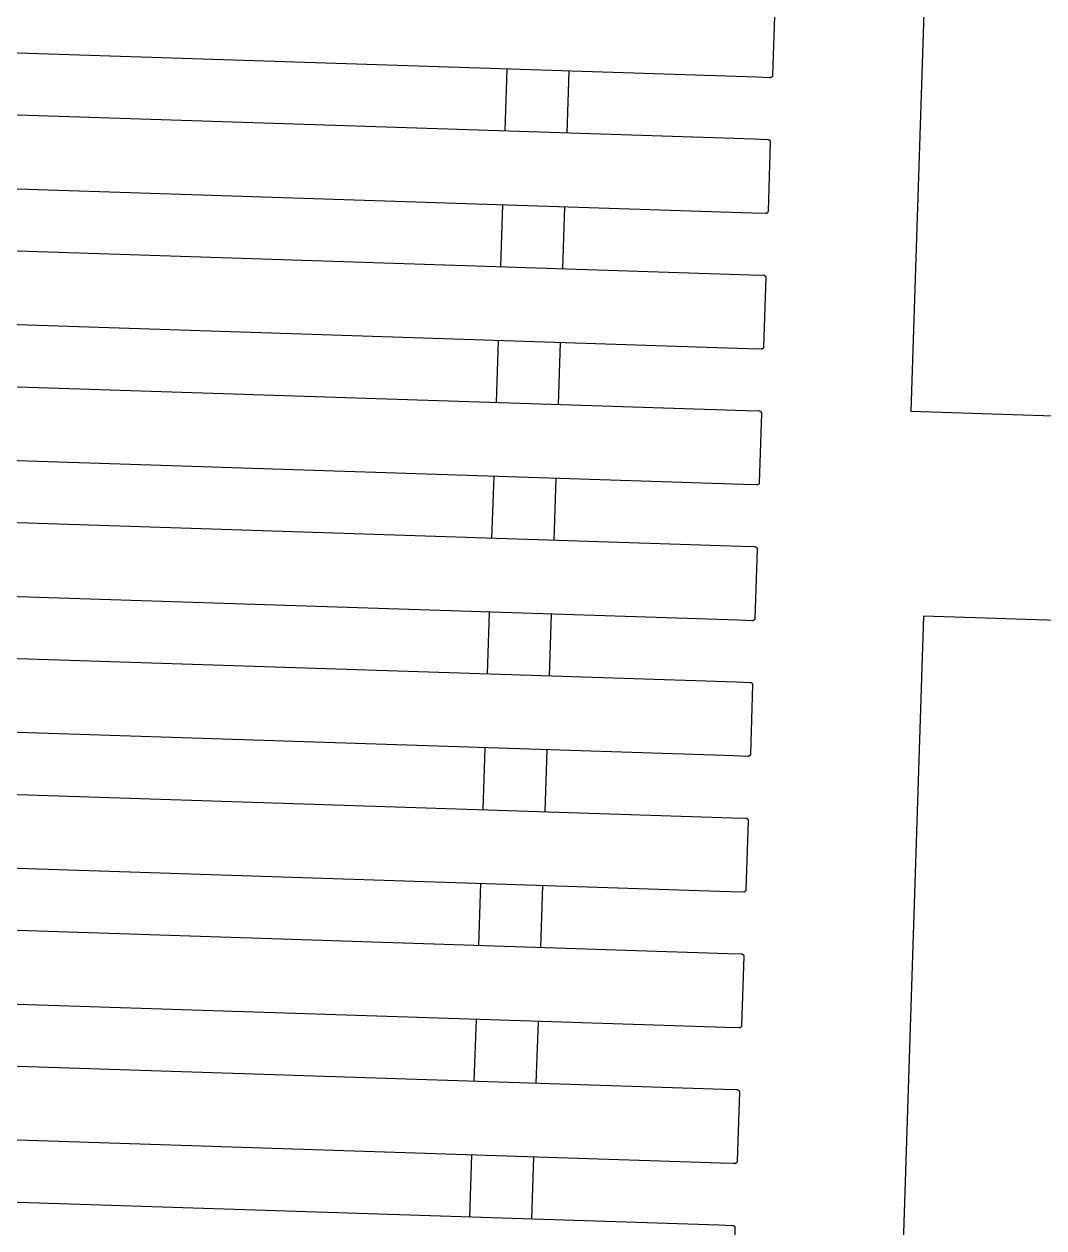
# Model space of a CAD drawing. Extents: x -27 to 25.3, y -8.5 to 57.5.
# Drawn here: x -12.619 to -12.2058, y 50.8785 to 51.366 of the extents above; entities that cross this region are included whole.
import ezdxf

# ---------------------------------------------------------------- set-up
doc = ezdxf.new("R2010")
doc.units = 0
doc.header["$LTSCALE"] = 0.002
doc.layers.add('A-mobilier', color=252, linetype='Continuous')
doc.layers.add('SA-ELEVATION', color=2, linetype='Continuous', true_color=0xffff00)

# ---------------------------------------------------------------- blocks, each defined once
blk = doc.blocks.new('Banc Palissade-Dessus')
at = {"layer": 'SA-ELEVATION'}
for p, q in [((-177.5, -687.01), (-177.5, -30.48)), ((-152.5, -30.48), (-152.5, -687.01)), ((-122.5, -687.01), (-122.5, -30.48)), ((-97.5, -30.48), (-97.5, -687.01)), ((-67.5, -687.01), (-67.5, -30.48)), ((-42.5, -30.48), (-42.5, -687.01)), ((-12.5, -687.01), (-12.5, -30.48)), ((12.5, -30.48), (12.5, -687.01)), ((42.5, -687.01), (42.5, -30.48)), ((67.5, -30.48), (67.5, -687.01)), ((97.5, -687.01), (97.5, -30.48)), ((122.5, -30.48), (122.5, -687.01)), ((152.5, -687.01), (152.5, -30.48)), ((177.5, -30.48), (177.5, -687.01)), ((207.5, -687.01), (207.5, -30.48)), ((232.5, -30.48), (232.5, -687.01)), ((262.5, -687.01), (262.5, -30.48)), ((287.5, -30.48), (287.5, -687.01)), ((-152.5, -586.04), (-177.5, -586.04)), ((-97.5, -586.04), (-122.5, -586.04)), ((-42.5, -586.04), (-67.5, -586.04)), ((12.5, -586.04), (-12.5, -586.04)), ((67.5, -586.04), (42.5, -586.04)), ((122.5, -586.04), (97.5, -586.04)), ((177.5, -586.04), (152.5, -586.04)), ((232.5, -586.04), (207.5, -586.04)), ((287.5, -586.04), (262.5, -586.04)), ((-177.5, -611.04), (-152.5, -611.04)), ((-122.5, -611.04), (-97.5, -611.04)), ((-67.5, -611.04), (-42.5, -611.04)), ((-12.5, -611.04), (12.5, -611.04)), ((42.5, -611.04), (67.5, -611.04)), ((97.5, -611.04), (122.5, -611.04)), ((152.5, -611.04), (177.5, -611.04)), ((207.5, -611.04), (232.5, -611.04)), ((262.5, -611.04), (287.5, -611.04)), ((-177.5, -692.49), (-177.5, -687.01)), ((-152.5, -687.01), (-152.5, -692.49)), ((-122.5, -692.49), (-122.5, -687.01)), ((-97.5, -687.01), (-97.5, -692.49)), ((-67.5, -692.49), (-67.5, -687.01)), ((-42.5, -687.01), (-42.5, -692.49)), ((-12.5, -692.49), (-12.5, -687.01)), ((12.5, -687.01), (12.5, -692.49)), ((42.5, -692.49), (42.5, -687.01)), ((67.5, -687.01), (67.5, -692.49)), ((97.5, -692.49), (97.5, -687.01)), ((122.5, -687.01), (122.5, -692.49)), ((152.5, -692.49), (152.5, -687.01)), ((177.5, -687.01), (177.5, -692.49)), ((207.5, -692.49), (207.5, -687.01)), ((232.5, -687.01), (232.5, -692.49)), ((262.5, -692.49), (262.5, -687.01)), ((287.5, -687.01), (287.5, -692.49)), ((-206.5, -693.53), (-178.5, -693.53)), ((-178.5, -693.53), (-178.46, -693.53)), ((-178.46, -693.53), (-178.43, -693.53)), ((-178.43, -693.53), (-178.39, -693.53)), ((-178.39, -693.53), (-178.36, -693.52)), ((-178.36, -693.52), (-178.32, -693.51)), ((-178.32, -693.51), (-178.29, -693.51)), ((-178.29, -693.51), (-178.25, -693.5)), ((-178.25, -693.5), (-178.22, -693.49)), ((-178.22, -693.49), (-178.19, -693.48)), ((-178.19, -693.48), (-178.15, -693.46)), ((-178.15, -693.46), (-178.12, -693.45)), ((-178.12, -693.45), (-178.09, -693.44)), ((-178.09, -693.44), (-178.05, -693.42)), ((-178.05, -693.42), (-178.02, -693.4)), ((-178.02, -693.4), (-177.99, -693.39)), ((-177.99, -693.39), (-177.96, -693.37)), ((-177.96, -693.37), (-177.93, -693.35)), ((-177.93, -693.35), (-177.9, -693.33)), ((-177.9, -693.33), (-177.88, -693.3)), ((-177.88, -693.3), (-177.85, -693.28)), ((-177.85, -693.28), (-177.82, -693.26)), ((-177.82, -693.26), (-177.8, -693.23)), ((-177.8, -693.23), (-177.77, -693.21)), ((-177.77, -693.21), (-177.75, -693.18)), ((-177.75, -693.18), (-177.73, -693.15)), ((-177.73, -693.15), (-177.7, -693.12)), ((-177.7, -693.12), (-177.68, -693.09)), ((-177.68, -693.09), (-177.66, -693.07)), ((-177.66, -693.07), (-177.64, -693.04)), ((-177.64, -693.04), (-177.63, -693)), ((-177.63, -693), (-177.61, -692.97)), ((-177.61, -692.97), (-177.59, -692.94)), ((-177.59, -692.94), (-177.58, -692.91)), ((-177.58, -692.91), (-177.57, -692.87)), ((-177.57, -692.87), (-177.55, -692.84)), ((-177.55, -692.84), (-177.54, -692.81)), ((-177.54, -692.81), (-177.53, -692.77)), ((-177.53, -692.74), (-177.52, -692.7)), ((-177.53, -692.77), (-177.53, -692.74)), ((-177.52, -692.7), (-177.51, -692.67)), ((-177.51, -692.63), (-177.5, -692.6)), ((-177.51, -692.67), (-177.51, -692.63)), ((-177.5, -692.53), (-177.5, -692.49)), ((-177.5, -692.56), (-177.5, -692.53)), ((-177.5, -692.6), (-177.5, -692.56)), ((-152.5, -692.49), (-152.5, -692.53)), ((-152.5, -692.53), (-152.5, -692.56)), ((-152.5, -692.56), (-152.5, -692.6)), ((-152.5, -692.6), (-152.49, -692.63)), ((-152.49, -692.63), (-152.49, -692.67)), ((-152.49, -692.67), (-152.48, -692.7)), ((-152.48, -692.7), (-152.47, -692.74)), ((-152.47, -692.74), (-152.47, -692.77)), ((-152.47, -692.77), (-152.46, -692.81)), ((-152.46, -692.81), (-152.45, -692.84)), ((-152.45, -692.84), (-152.43, -692.88)), ((-152.43, -692.88), (-152.42, -692.91)), ((-152.42, -692.91), (-152.41, -692.94)), ((-152.41, -692.94), (-152.39, -692.97)), ((-152.39, -692.97), (-152.37, -693)), ((-152.37, -693), (-152.36, -693.04)), ((-152.36, -693.04), (-152.34, -693.07)), ((-152.34, -693.07), (-152.32, -693.1)), ((-152.32, -693.1), (-152.3, -693.12)), ((-152.3, -693.12), (-152.27, -693.15)), ((-152.27, -693.15), (-152.25, -693.18)), ((-152.25, -693.18), (-152.23, -693.21)), ((-152.23, -693.21), (-152.2, -693.23)), ((-152.2, -693.23), (-152.18, -693.26)), ((-152.18, -693.26), (-152.15, -693.28)), ((-152.15, -693.28), (-152.12, -693.3)), ((-152.12, -693.3), (-152.1, -693.33)), ((-152.1, -693.33), (-152.07, -693.35)), ((-152.07, -693.35), (-152.04, -693.37)), ((-152.04, -693.37), (-152.01, -693.39)), ((-152.01, -693.39), (-151.98, -693.4)), ((-151.98, -693.4), (-151.95, -693.42)), ((-151.95, -693.42), (-151.91, -693.44)), ((-151.91, -693.44), (-151.88, -693.45)), ((-151.88, -693.45), (-151.85, -693.47)), ((-151.85, -693.47), (-151.81, -693.48)), ((-151.81, -693.48), (-151.78, -693.49)), ((-151.78, -693.49), (-151.75, -693.5)), ((-151.75, -693.5), (-151.71, -693.51)), ((-151.71, -693.51), (-151.68, -693.52)), ((-151.68, -693.52), (-151.64, -693.52)), ((-151.64, -693.52), (-151.61, -693.53)), ((-151.61, -693.53), (-151.57, -693.53)), ((-151.57, -693.53), (-151.54, -693.53)), ((-151.54, -693.53), (-151.5, -693.53)), ((-151.5, -693.53), (-123.5, -693.53)), ((-123.5, -693.53), (-123.46, -693.53)), ((-123.46, -693.53), (-123.43, -693.53)), ((-123.43, -693.53), (-123.39, -693.53)), ((-123.39, -693.53), (-123.36, -693.52)), ((-123.36, -693.52), (-123.32, -693.52)), ((-123.32, -693.52), (-123.29, -693.51)), ((-123.29, -693.51), (-123.25, -693.5)), ((-123.25, -693.5), (-123.22, -693.49)), ((-123.22, -693.49), (-123.19, -693.48)), ((-123.19, -693.48), (-123.15, -693.47)), ((-123.15, -693.47), (-123.12, -693.45)), ((-123.12, -693.45), (-123.09, -693.44)), ((-123.09, -693.44), (-123.05, -693.42)), ((-123.05, -693.42), (-123.02, -693.4)), ((-123.02, -693.4), (-122.99, -693.39)), ((-122.99, -693.39), (-122.96, -693.37)), ((-122.96, -693.37), (-122.93, -693.35)), ((-122.93, -693.35), (-122.9, -693.33)), ((-122.9, -693.33), (-122.88, -693.3)), ((-122.88, -693.3), (-122.85, -693.28)), ((-122.85, -693.28), (-122.82, -693.26)), ((-122.82, -693.26), (-122.8, -693.23)), ((-122.8, -693.23), (-122.77, -693.21)), ((-122.77, -693.21), (-122.75, -693.18)), ((-122.75, -693.18), (-122.73, -693.15)), ((-122.73, -693.15), (-122.7, -693.12)), ((-122.7, -693.12), (-122.68, -693.1)), ((-122.68, -693.1), (-122.66, -693.07)), ((-122.66, -693.07), (-122.64, -693.04)), ((-122.64, -693.04), (-122.63, -693)), ((-122.63, -693), (-122.61, -692.97)), ((-122.61, -692.97), (-122.59, -692.94)), ((-122.59, -692.94), (-122.58, -692.91)), ((-122.58, -692.91), (-122.57, -692.88)), ((-122.57, -692.88), (-122.55, -692.84)), ((-122.55, -692.84), (-122.54, -692.81)), ((-122.54, -692.81), (-122.53, -692.77)), ((-122.53, -692.74), (-122.52, -692.7)), ((-122.53, -692.77), (-122.53, -692.74)), ((-122.52, -692.7), (-122.51, -692.67)), ((-122.51, -692.63), (-122.5, -692.6)), ((-122.51, -692.67), (-122.51, -692.63)), ((-122.5, -692.53), (-122.5, -692.49)), ((-122.5, -692.56), (-122.5, -692.53)), ((-122.5, -692.6), (-122.5, -692.56)), ((-97.5, -692.49), (-97.5, -692.53)), ((-97.5, -692.53), (-97.5, -692.56)), ((-97.5, -692.56), (-97.5, -692.6)), ((-97.5, -692.6), (-97.49, -692.63)), ((-97.49, -692.63), (-97.49, -692.67)), ((-97.49, -692.67), (-97.48, -692.7)), ((-97.48, -692.7), (-97.47, -692.74)), ((-97.47, -692.74), (-97.47, -692.77)), ((-97.47, -692.77), (-97.46, -692.81)), ((-97.46, -692.81), (-97.45, -692.84)), ((-97.45, -692.84), (-97.43, -692.88)), ((-97.43, -692.88), (-97.42, -692.91)), ((-97.42, -692.91), (-97.41, -692.94)), ((-97.41, -692.94), (-97.39, -692.97)), ((-97.39, -692.97), (-97.37, -693)), ((-97.37, -693), (-97.36, -693.04)), ((-97.36, -693.04), (-97.34, -693.07)), ((-97.34, -693.07), (-97.32, -693.1)), ((-97.32, -693.1), (-97.3, -693.12)), ((-97.3, -693.12), (-97.27, -693.15)), ((-97.27, -693.15), (-97.25, -693.18)), ((-97.25, -693.18), (-97.23, -693.21)), ((-97.23, -693.21), (-97.2, -693.23)), ((-97.2, -693.23), (-97.18, -693.26)), ((-97.18, -693.26), (-97.15, -693.28)), ((-97.15, -693.28), (-97.12, -693.3)), ((-97.12, -693.3), (-97.1, -693.33)), ((-97.1, -693.33), (-97.07, -693.35)), ((-97.07, -693.35), (-97.04, -693.37)), ((-97.04, -693.37), (-97.01, -693.39)), ((-97.01, -693.39), (-96.98, -693.4)), ((-96.98, -693.4), (-96.95, -693.42)), ((-96.95, -693.42), (-96.91, -693.44)), ((-96.91, -693.44), (-96.88, -693.45)), ((-96.88, -693.45), (-96.85, -693.47)), ((-96.85, -693.47), (-96.81, -693.48)), ((-96.81, -693.48), (-96.78, -693.49)), ((-96.78, -693.49), (-96.75, -693.5)), ((-96.75, -693.5), (-96.71, -693.51)), ((-96.71, -693.51), (-96.68, -693.52)), ((-96.68, -693.52), (-96.64, -693.52)), ((-96.64, -693.52), (-96.61, -693.53)), ((-96.61, -693.53), (-96.57, -693.53)), ((-96.57, -693.53), (-96.54, -693.53)), ((-96.54, -693.53), (-96.5, -693.53)), ((-96.5, -693.53), (-68.5, -693.53)), ((-68.5, -693.53), (-68.46, -693.53)), ((-68.46, -693.53), (-68.43, -693.53)), ((-68.43, -693.53), (-68.39, -693.53)), ((-68.39, -693.53), (-68.36, -693.52)), ((-68.36, -693.52), (-68.32, -693.52)), ((-68.32, -693.52), (-68.29, -693.51)), ((-68.29, -693.51), (-68.25, -693.5)), ((-68.25, -693.5), (-68.22, -693.49)), ((-68.22, -693.49), (-68.19, -693.48)), ((-68.19, -693.48), (-68.15, -693.47)), ((-68.15, -693.47), (-68.12, -693.45)), ((-68.12, -693.45), (-68.09, -693.44)), ((-68.09, -693.44), (-68.05, -693.42)), ((-68.05, -693.42), (-68.02, -693.4)), ((-68.02, -693.4), (-67.99, -693.39)), ((-67.99, -693.39), (-67.96, -693.37)), ((-67.96, -693.37), (-67.93, -693.35)), ((-67.93, -693.35), (-67.9, -693.33)), ((-67.9, -693.33), (-67.88, -693.3)), ((-67.88, -693.3), (-67.85, -693.28)), ((-67.85, -693.28), (-67.82, -693.26)), ((-67.82, -693.26), (-67.8, -693.23)), ((-67.8, -693.23), (-67.77, -693.21)), ((-67.77, -693.21), (-67.75, -693.18)), ((-67.75, -693.18), (-67.73, -693.15)), ((-67.73, -693.15), (-67.7, -693.12)), ((-67.7, -693.12), (-67.68, -693.1)), ((-67.68, -693.1), (-67.66, -693.07)), ((-67.66, -693.07), (-67.64, -693.04)), ((-67.64, -693.04), (-67.63, -693)), ((-67.63, -693), (-67.61, -692.97)), ((-67.61, -692.97), (-67.59, -692.94)), ((-67.59, -692.94), (-67.58, -692.91)), ((-67.58, -692.91), (-67.57, -692.88)), ((-67.57, -692.88), (-67.55, -692.84)), ((-67.55, -692.84), (-67.54, -692.81)), ((-67.54, -692.81), (-67.53, -692.77)), ((-67.53, -692.74), (-67.52, -692.7)), ((-67.53, -692.77), (-67.53, -692.74)), ((-67.52, -692.7), (-67.51, -692.67)), ((-67.51, -692.63), (-67.5, -692.6)), ((-67.51, -692.67), (-67.51, -692.63)), ((-67.5, -692.53), (-67.5, -692.49)), ((-67.5, -692.56), (-67.5, -692.53)), ((-67.5, -692.6), (-67.5, -692.56)), ((-42.5, -692.49), (-42.5, -692.53)), ((-42.5, -692.53), (-42.5, -692.56)), ((-42.5, -692.56), (-42.5, -692.6)), ((-42.5, -692.6), (-42.49, -692.63)), ((-42.49, -692.63), (-42.49, -692.67)), ((-42.49, -692.67), (-42.48, -692.7)), ((-42.48, -692.7), (-42.47, -692.74)), ((-42.47, -692.74), (-42.47, -692.77)), ((-42.47, -692.77), (-42.46, -692.81)), ((-42.46, -692.81), (-42.45, -692.84)), ((-42.45, -692.84), (-42.43, -692.88)), ((-42.43, -692.88), (-42.42, -692.91)), ((-42.42, -692.91), (-42.41, -692.94)), ((-42.41, -692.94), (-42.39, -692.97)), ((-42.39, -692.97), (-42.37, -693)), ((-42.37, -693), (-42.36, -693.04)), ((-42.36, -693.04), (-42.34, -693.07)), ((-42.34, -693.07), (-42.32, -693.1)), ((-42.32, -693.1), (-42.3, -693.12)), ((-42.3, -693.12), (-42.27, -693.15)), ((-42.27, -693.15), (-42.25, -693.18)), ((-42.25, -693.18), (-42.23, -693.21)), ((-42.23, -693.21), (-42.2, -693.23)), ((-42.2, -693.23), (-42.18, -693.26)), ((-42.18, -693.26), (-42.15, -693.28)), ((-42.15, -693.28), (-42.12, -693.3)), ((-42.12, -693.3), (-42.1, -693.33)), ((-42.1, -693.33), (-42.07, -693.35)), ((-42.07, -693.35), (-42.04, -693.37)), ((-42.04, -693.37), (-42.01, -693.39)), ((-42.01, -693.39), (-41.98, -693.4)), ((-41.98, -693.4), (-41.95, -693.42)), ((-41.95, -693.42), (-41.91, -693.44)), ((-41.91, -693.44), (-41.88, -693.45)), ((-41.88, -693.45), (-41.85, -693.47)), ((-41.85, -693.47), (-41.81, -693.48)), ((-41.81, -693.48), (-41.78, -693.49)), ((-41.78, -693.49), (-41.75, -693.5)), ((-41.75, -693.5), (-41.71, -693.51)), ((-41.71, -693.51), (-41.68, -693.52)), ((-41.68, -693.52), (-41.64, -693.52)), ((-41.64, -693.52), (-41.61, -693.53)), ((-41.61, -693.53), (-41.57, -693.53)), ((-41.57, -693.53), (-41.54, -693.53)), ((-41.54, -693.53), (-41.5, -693.54)), ((-41.5, -693.54), (-13.5, -693.54)), ((-13.5, -693.54), (-13.46, -693.53)), ((-13.46, -693.53), (-13.43, -693.53)), ((-13.43, -693.53), (-13.39, -693.53)), ((-13.39, -693.53), (-13.36, -693.52)), ((-13.36, -693.52), (-13.32, -693.52)), ((-13.32, -693.52), (-13.29, -693.51)), ((-13.29, -693.51), (-13.25, -693.5)), ((-13.25, -693.5), (-13.22, -693.49)), ((-13.22, -693.49), (-13.19, -693.48)), ((-13.19, -693.48), (-13.15, -693.47)), ((-13.15, -693.47), (-13.12, -693.45)), ((-13.12, -693.45), (-13.09, -693.44)), ((-13.09, -693.44), (-13.05, -693.42)), ((-13.05, -693.42), (-13.02, -693.4)), ((-13.02, -693.4), (-12.99, -693.39)), ((-12.99, -693.39), (-12.96, -693.37)), ((-12.96, -693.37), (-12.93, -693.35)), ((-12.93, -693.35), (-12.9, -693.33)), ((-12.9, -693.33), (-12.88, -693.3)), ((-12.88, -693.3), (-12.85, -693.28)), ((-12.85, -693.28), (-12.82, -693.26)), ((-12.82, -693.26), (-12.8, -693.23)), ((-12.8, -693.23), (-12.77, -693.21)), ((-12.77, -693.21), (-12.75, -693.18)), ((-12.75, -693.18), (-12.73, -693.15)), ((-12.73, -693.15), (-12.7, -693.12)), ((-12.7, -693.12), (-12.68, -693.1)), ((-12.68, -693.1), (-12.66, -693.07)), ((-12.66, -693.07), (-12.64, -693.04)), ((-12.64, -693.04), (-12.63, -693)), ((-12.63, -693), (-12.61, -692.97)), ((-12.61, -692.97), (-12.59, -692.94)), ((-12.59, -692.94), (-12.58, -692.91)), ((-12.58, -692.91), (-12.57, -692.88)), ((-12.57, -692.88), (-12.55, -692.84)), ((-12.55, -692.84), (-12.54, -692.81)), ((-12.54, -692.81), (-12.53, -692.77)), ((-12.53, -692.74), (-12.52, -692.7)), ((-12.53, -692.77), (-12.53, -692.74)), ((-12.52, -692.7), (-12.51, -692.67)), ((-12.51, -692.63), (-12.5, -692.6)), ((-12.51, -692.67), (-12.51, -692.63)), ((-12.5, -692.53), (-12.5, -692.49)), ((-12.5, -692.56), (-12.5, -692.53)), ((-12.5, -692.6), (-12.5, -692.56)), ((12.5, -692.49), (12.5, -692.53)), ((12.5, -692.53), (12.5, -692.56)), ((12.5, -692.56), (12.5, -692.6)), ((12.5, -692.6), (12.51, -692.63)), ((12.51, -692.63), (12.51, -692.67)), ((12.51, -692.67), (12.52, -692.7)), ((12.52, -692.7), (12.53, -692.74)), ((12.53, -692.74), (12.53, -692.77)), ((12.53, -692.77), (12.54, -692.81)), ((12.54, -692.81), (12.55, -692.84)), ((12.55, -692.84), (12.57, -692.87)), ((12.57, -692.87), (12.58, -692.91)), ((12.58, -692.91), (12.59, -692.94)), ((12.59, -692.94), (12.61, -692.97)), ((12.61, -692.97), (12.63, -693)), ((12.63, -693), (12.64, -693.04)), ((12.64, -693.04), (12.66, -693.07)), ((12.66, -693.07), (12.68, -693.09)), ((12.68, -693.09), (12.7, -693.12)), ((12.7, -693.12), (12.73, -693.15)), ((12.73, -693.15), (12.75, -693.18)), ((12.75, -693.18), (12.77, -693.21)), ((12.77, -693.21), (12.8, -693.23)), ((12.8, -693.23), (12.82, -693.26)), ((12.82, -693.26), (12.85, -693.28)), ((12.85, -693.28), (12.88, -693.3)), ((12.88, -693.3), (12.9, -693.33)), ((12.9, -693.33), (12.93, -693.35)), ((12.93, -693.35), (12.96, -693.37)), ((12.96, -693.37), (12.99, -693.39)), ((12.99, -693.39), (13.02, -693.4)), ((13.02, -693.4), (13.05, -693.42)), ((13.05, -693.42), (13.09, -693.44)), ((13.09, -693.44), (13.12, -693.45)), ((13.12, -693.45), (13.15, -693.46)), ((13.15, -693.46), (13.19, -693.48)), ((13.19, -693.48), (13.22, -693.49)), ((13.22, -693.49), (13.25, -693.5)), ((13.25, -693.5), (13.29, -693.51)), ((13.29, -693.51), (13.32, -693.51)), ((13.32, -693.51), (13.36, -693.52)), ((13.36, -693.52), (13.39, -693.53)), ((13.39, -693.53), (13.43, -693.53)), ((13.43, -693.53), (13.46, -693.53)), ((13.46, -693.53), (13.5, -693.53)), ((13.5, -693.53), (41.5, -693.53)), ((41.5, -693.53), (41.54, -693.53)), ((41.54, -693.53), (41.57, -693.53)), ((41.57, -693.53), (41.61, -693.53)), ((41.61, -693.53), (41.64, -693.52)), ((41.64, -693.52), (41.68, -693.51)), ((41.68, -693.51), (41.71, -693.51)), ((41.71, -693.51), (41.75, -693.5)), ((41.75, -693.5), (41.78, -693.49)), ((41.78, -693.49), (41.81, -693.48)), ((41.81, -693.48), (41.85, -693.46)), ((41.85, -693.46), (41.88, -693.45)), ((41.88, -693.45), (41.91, -693.44)), ((41.91, -693.44), (41.95, -693.42)), ((41.95, -693.42), (41.98, -693.4)), ((41.98, -693.4), (42.01, -693.39)), ((42.01, -693.39), (42.04, -693.37)), ((42.04, -693.37), (42.07, -693.35)), ((42.07, -693.35), (42.1, -693.33)), ((42.1, -693.33), (42.12, -693.3)), ((42.12, -693.3), (42.15, -693.28)), ((42.15, -693.28), (42.18, -693.26)), ((42.18, -693.26), (42.2, -693.23)), ((42.2, -693.23), (42.23, -693.21)), ((42.23, -693.21), (42.25, -693.18)), ((42.25, -693.18), (42.27, -693.15)), ((42.27, -693.15), (42.3, -693.12)), ((42.3, -693.12), (42.32, -693.09)), ((42.32, -693.09), (42.34, -693.07)), ((42.34, -693.07), (42.36, -693.04)), ((42.36, -693.04), (42.37, -693)), ((42.37, -693), (42.39, -692.97)), ((42.39, -692.97), (42.41, -692.94)), ((42.41, -692.94), (42.42, -692.91)), ((42.42, -692.91), (42.43, -692.87)), ((42.43, -692.87), (42.45, -692.84)), ((42.45, -692.84), (42.46, -692.81)), ((42.46, -692.81), (42.47, -692.77)), ((42.47, -692.74), (42.48, -692.7)), ((42.47, -692.77), (42.47, -692.74)), ((42.48, -692.7), (42.49, -692.67)), ((42.49, -692.63), (42.5, -692.6)), ((42.49, -692.67), (42.49, -692.63)), ((42.5, -692.53), (42.5, -692.49)), ((42.5, -692.56), (42.5, -692.53)), ((42.5, -692.6), (42.5, -692.56)), ((67.5, -692.49), (67.5, -692.53)), ((67.5, -692.53), (67.5, -692.56)), ((67.5, -692.56), (67.5, -692.6)), ((67.5, -692.6), (67.51, -692.63)), ((67.51, -692.63), (67.51, -692.67)), ((67.51, -692.67), (67.52, -692.7)), ((67.52, -692.7), (67.53, -692.74)), ((67.53, -692.74), (67.53, -692.77)), ((67.53, -692.77), (67.54, -692.81)), ((67.54, -692.81), (67.55, -692.84)), ((67.55, -692.84), (67.57, -692.88)), ((67.57, -692.88), (67.58, -692.91)), ((67.58, -692.91), (67.59, -692.94)), ((67.59, -692.94), (67.61, -692.97)), ((67.61, -692.97), (67.63, -693)), ((67.63, -693), (67.64, -693.04)), ((67.64, -693.04), (67.66, -693.07)), ((67.66, -693.07), (67.68, -693.1)), ((67.68, -693.1), (67.7, -693.12)), ((67.7, -693.12), (67.73, -693.15)), ((67.73, -693.15), (67.75, -693.18)), ((67.75, -693.18), (67.77, -693.21)), ((67.77, -693.21), (67.8, -693.23)), ((67.8, -693.23), (67.82, -693.26)), ((67.82, -693.26), (67.85, -693.28)), ((67.85, -693.28), (67.88, -693.3)), ((67.88, -693.3), (67.9, -693.33)), ((67.9, -693.33), (67.93, -693.35)), ((67.93, -693.35), (67.96, -693.37)), ((67.96, -693.37), (67.99, -693.39)), ((67.99, -693.39), (68.02, -693.4)), ((68.02, -693.4), (68.05, -693.42)), ((68.05, -693.42), (68.09, -693.44)), ((68.09, -693.44), (68.12, -693.45)), ((68.12, -693.45), (68.15, -693.47)), ((68.15, -693.47), (68.19, -693.48)), ((68.19, -693.48), (68.22, -693.49)), ((68.22, -693.49), (68.25, -693.5)), ((68.25, -693.5), (68.29, -693.51)), ((68.29, -693.51), (68.32, -693.52)), ((68.32, -693.52), (68.36, -693.52)), ((68.36, -693.52), (68.39, -693.53)), ((68.39, -693.53), (68.43, -693.53)), ((68.43, -693.53), (68.46, -693.53)), ((68.46, -693.53), (68.5, -693.53)), ((68.5, -693.53), (96.5, -693.53)), ((96.5, -693.53), (96.54, -693.53)), ((96.54, -693.53), (96.57, -693.53)), ((96.57, -693.53), (96.61, -693.53)), ((96.61, -693.53), (96.64, -693.52)), ((96.64, -693.52), (96.68, -693.52)), ((96.68, -693.52), (96.71, -693.51)), ((96.71, -693.51), (96.75, -693.5)), ((96.75, -693.5), (96.78, -693.49)), ((96.78, -693.49), (96.81, -693.48)), ((96.81, -693.48), (96.85, -693.47)), ((96.85, -693.47), (96.88, -693.45)), ((96.88, -693.45), (96.91, -693.44)), ((96.91, -693.44), (96.95, -693.42)), ((96.95, -693.42), (96.98, -693.4)), ((96.98, -693.4), (97.01, -693.39)), ((97.01, -693.39), (97.04, -693.37)), ((97.04, -693.37), (97.07, -693.35)), ((97.07, -693.35), (97.1, -693.33)), ((97.1, -693.33), (97.12, -693.3)), ((97.12, -693.3), (97.15, -693.28)), ((97.15, -693.28), (97.18, -693.26)), ((97.18, -693.26), (97.2, -693.23)), ((97.2, -693.23), (97.23, -693.21)), ((97.23, -693.21), (97.25, -693.18)), ((97.25, -693.18), (97.27, -693.15)), ((97.27, -693.15), (97.3, -693.12)), ((97.3, -693.12), (97.32, -693.1)), ((97.32, -693.1), (97.34, -693.07)), ((97.34, -693.07), (97.36, -693.04)), ((97.36, -693.04), (97.37, -693)), ((97.37, -693), (97.39, -692.97)), ((97.39, -692.97), (97.41, -692.94)), ((97.41, -692.94), (97.42, -692.91)), ((97.42, -692.91), (97.43, -692.88)), ((97.43, -692.88), (97.45, -692.84)), ((97.45, -692.84), (97.46, -692.81)), ((97.46, -692.81), (97.47, -692.77)), ((97.47, -692.74), (97.48, -692.7)), ((97.47, -692.77), (97.47, -692.74)), ((97.48, -692.7), (97.49, -692.67)), ((97.49, -692.63), (97.5, -692.6)), ((97.49, -692.67), (97.49, -692.63)), ((97.5, -692.53), (97.5, -692.49)), ((97.5, -692.56), (97.5, -692.53)), ((97.5, -692.6), (97.5, -692.56)), ((122.5, -692.49), (122.5, -692.53)), ((122.5, -692.53), (122.5, -692.56)), ((122.5, -692.56), (122.5, -692.6)), ((122.5, -692.6), (122.51, -692.63)), ((122.51, -692.63), (122.51, -692.67)), ((122.51, -692.67), (122.52, -692.7)), ((122.52, -692.7), (122.53, -692.74)), ((122.53, -692.74), (122.53, -692.77)), ((122.53, -692.77), (122.54, -692.81)), ((122.54, -692.81), (122.55, -692.84)), ((122.55, -692.84), (122.57, -692.88)), ((122.57, -692.88), (122.58, -692.91)), ((122.58, -692.91), (122.59, -692.94)), ((122.59, -692.94), (122.61, -692.97)), ((122.61, -692.97), (122.63, -693)), ((122.63, -693), (122.64, -693.04)), ((122.64, -693.04), (122.66, -693.07)), ((122.66, -693.07), (122.68, -693.1)), ((122.68, -693.1), (122.7, -693.12)), ((122.7, -693.12), (122.73, -693.15)), ((122.73, -693.15), (122.75, -693.18)), ((122.75, -693.18), (122.77, -693.21)), ((122.77, -693.21), (122.8, -693.23)), ((122.8, -693.23), (122.82, -693.26)), ((122.82, -693.26), (122.85, -693.28)), ((122.85, -693.28), (122.88, -693.3)), ((122.88, -693.3), (122.9, -693.33)), ((122.9, -693.33), (122.93, -693.35)), ((122.93, -693.35), (122.96, -693.37)), ((122.96, -693.37), (122.99, -693.39)), ((122.99, -693.39), (123.02, -693.4)), ((123.02, -693.4), (123.05, -693.42)), ((123.05, -693.42), (123.09, -693.44)), ((123.09, -693.44), (123.12, -693.45)), ((123.12, -693.45), (123.15, -693.47)), ((123.15, -693.47), (123.19, -693.48)), ((123.19, -693.48), (123.22, -693.49)), ((123.22, -693.49), (123.25, -693.5)), ((123.25, -693.5), (123.29, -693.51)), ((123.29, -693.51), (123.32, -693.52)), ((123.32, -693.52), (123.36, -693.52)), ((123.36, -693.52), (123.39, -693.53)), ((123.39, -693.53), (123.43, -693.53)), ((123.43, -693.53), (123.46, -693.53)), ((123.46, -693.53), (123.5, -693.53)), ((123.5, -693.53), (151.5, -693.53)), ((151.5, -693.53), (151.54, -693.53)), ((151.54, -693.53), (151.57, -693.53)), ((151.57, -693.53), (151.61, -693.53)), ((151.61, -693.53), (151.64, -693.52)), ((151.64, -693.52), (151.68, -693.52)), ((151.68, -693.52), (151.71, -693.51)), ((151.71, -693.51), (151.75, -693.5)), ((151.75, -693.5), (151.78, -693.49)), ((151.78, -693.49), (151.81, -693.48)), ((151.81, -693.48), (151.85, -693.47)), ((151.85, -693.47), (151.88, -693.45)), ((151.88, -693.45), (151.91, -693.44)), ((151.91, -693.44), (151.95, -693.42)), ((151.95, -693.42), (151.98, -693.4)), ((151.98, -693.4), (152.01, -693.39)), ((152.01, -693.39), (152.04, -693.37)), ((152.04, -693.37), (152.07, -693.35)), ((152.07, -693.35), (152.1, -693.33)), ((152.1, -693.33), (152.12, -693.3)), ((152.12, -693.3), (152.15, -693.28)), ((152.15, -693.28), (152.18, -693.26)), ((152.18, -693.26), (152.2, -693.23)), ((152.2, -693.23), (152.23, -693.21)), ((152.23, -693.21), (152.25, -693.18)), ((152.25, -693.18), (152.27, -693.15)), ((152.27, -693.15), (152.3, -693.12)), ((152.3, -693.12), (152.32, -693.1)), ((152.32, -693.1), (152.34, -693.07)), ((152.34, -693.07), (152.36, -693.04)), ((152.36, -693.04), (152.37, -693)), ((152.37, -693), (152.39, -692.97)), ((152.39, -692.97), (152.41, -692.94)), ((152.41, -692.94), (152.42, -692.91)), ((152.42, -692.91), (152.43, -692.88)), ((152.43, -692.88), (152.45, -692.84)), ((152.45, -692.84), (152.46, -692.81)), ((152.46, -692.81), (152.47, -692.77)), ((152.47, -692.74), (152.48, -692.7)), ((152.47, -692.77), (152.47, -692.74)), ((152.48, -692.7), (152.49, -692.67)), ((152.49, -692.63), (152.5, -692.6)), ((152.49, -692.67), (152.49, -692.63)), ((152.5, -692.53), (152.5, -692.49)), ((152.5, -692.56), (152.5, -692.53)), ((152.5, -692.6), (152.5, -692.56)), ((177.5, -692.49), (177.5, -692.53)), ((177.5, -692.53), (177.5, -692.56)), ((177.5, -692.56), (177.5, -692.6)), ((177.5, -692.6), (177.51, -692.63)), ((177.51, -692.63), (177.51, -692.67)), ((177.51, -692.67), (177.52, -692.7)), ((177.52, -692.7), (177.53, -692.74)), ((177.53, -692.74), (177.53, -692.77)), ((177.53, -692.77), (177.54, -692.81)), ((177.54, -692.81), (177.55, -692.84)), ((177.55, -692.84), (177.57, -692.88)), ((177.57, -692.88), (177.58, -692.91)), ((177.58, -692.91), (177.59, -692.94)), ((177.59, -692.94), (177.61, -692.97)), ((177.61, -692.97), (177.63, -693)), ((177.63, -693), (177.64, -693.04)), ((177.64, -693.04), (177.66, -693.07)), ((177.66, -693.07), (177.68, -693.1)), ((177.68, -693.1), (177.7, -693.12)), ((177.7, -693.12), (177.73, -693.15)), ((177.73, -693.15), (177.75, -693.18)), ((177.75, -693.18), (177.77, -693.21)), ((177.77, -693.21), (177.8, -693.23)), ((177.8, -693.23), (177.82, -693.26)), ((177.82, -693.26), (177.85, -693.28)), ((177.85, -693.28), (177.88, -693.3)), ((177.88, -693.3), (177.9, -693.33)), ((177.9, -693.33), (177.93, -693.35)), ((177.93, -693.35), (177.96, -693.37)), ((177.96, -693.37), (177.99, -693.39)), ((177.99, -693.39), (178.02, -693.4)), ((178.02, -693.4), (178.05, -693.42)), ((178.05, -693.42), (178.09, -693.44)), ((178.09, -693.44), (178.12, -693.45)), ((178.12, -693.45), (178.15, -693.47)), ((178.15, -693.47), (178.19, -693.48)), ((178.19, -693.48), (178.22, -693.49)), ((178.22, -693.49), (178.25, -693.5)), ((178.25, -693.5), (178.29, -693.51)), ((178.29, -693.51), (178.32, -693.52)), ((178.32, -693.52), (178.36, -693.52)), ((178.36, -693.52), (178.39, -693.53)), ((178.39, -693.53), (178.43, -693.53)), ((178.43, -693.53), (178.46, -693.53)), ((178.46, -693.53), (178.5, -693.54)), ((178.5, -693.54), (206.5, -693.54)), ((206.5, -693.54), (206.54, -693.53)), ((206.54, -693.53), (206.57, -693.53)), ((206.57, -693.53), (206.61, -693.53)), ((206.61, -693.53), (206.64, -693.52)), ((206.64, -693.52), (206.68, -693.52)), ((206.68, -693.52), (206.71, -693.51)), ((206.71, -693.51), (206.75, -693.5)), ((206.75, -693.5), (206.78, -693.49)), ((206.78, -693.49), (206.81, -693.48)), ((206.81, -693.48), (206.85, -693.47)), ((206.85, -693.47), (206.88, -693.45)), ((206.88, -693.45), (206.91, -693.44)), ((206.91, -693.44), (206.95, -693.42)), ((206.95, -693.42), (206.98, -693.4)), ((206.98, -693.4), (207.01, -693.39)), ((207.01, -693.39), (207.04, -693.37)), ((207.04, -693.37), (207.07, -693.35)), ((207.07, -693.35), (207.1, -693.33)), ((207.1, -693.33), (207.12, -693.3)), ((207.12, -693.3), (207.15, -693.28)), ((207.15, -693.28), (207.18, -693.26)), ((207.18, -693.26), (207.2, -693.23)), ((207.2, -693.23), (207.23, -693.21)), ((207.23, -693.21), (207.25, -693.18)), ((207.25, -693.18), (207.27, -693.15)), ((207.27, -693.15), (207.3, -693.12)), ((207.3, -693.12), (207.32, -693.1)), ((207.32, -693.1), (207.34, -693.07)), ((207.34, -693.07), (207.36, -693.04)), ((207.36, -693.04), (207.37, -693)), ((207.37, -693), (207.39, -692.97)), ((207.39, -692.97), (207.41, -692.94)), ((207.41, -692.94), (207.42, -692.91)), ((207.42, -692.91), (207.43, -692.88)), ((207.43, -692.88), (207.45, -692.84)), ((207.45, -692.84), (207.46, -692.81)), ((207.46, -692.81), (207.47, -692.77)), ((207.47, -692.74), (207.48, -692.7)), ((207.47, -692.77), (207.47, -692.74)), ((207.48, -692.7), (207.49, -692.67)), ((207.49, -692.63), (207.5, -692.6)), ((207.49, -692.67), (207.49, -692.63)), ((207.5, -692.53), (207.5, -692.49)), ((207.5, -692.56), (207.5, -692.53)), ((207.5, -692.6), (207.5, -692.56)), ((232.5, -692.49), (232.5, -692.53)), ((232.5, -692.53), (232.5, -692.56)), ((232.5, -692.56), (232.5, -692.6)), ((232.5, -692.6), (232.51, -692.63)), ((232.51, -692.63), (232.51, -692.67)), ((232.51, -692.67), (232.52, -692.7)), ((232.52, -692.7), (232.53, -692.74)), ((232.53, -692.74), (232.53, -692.77)), ((232.53, -692.77), (232.54, -692.81)), ((232.54, -692.81), (232.55, -692.84)), ((232.55, -692.84), (232.57, -692.87)), ((232.57, -692.87), (232.58, -692.91)), ((232.58, -692.91), (232.59, -692.94)), ((232.59, -692.94), (232.61, -692.97)), ((232.61, -692.97), (232.63, -693)), ((232.63, -693), (232.64, -693.04)), ((232.64, -693.04), (232.66, -693.07)), ((232.66, -693.07), (232.68, -693.09)), ((232.68, -693.09), (232.7, -693.12)), ((232.7, -693.12), (232.73, -693.15)), ((232.73, -693.15), (232.75, -693.18)), ((232.75, -693.18), (232.77, -693.21)), ((232.77, -693.21), (232.8, -693.23)), ((232.8, -693.23), (232.82, -693.26)), ((232.82, -693.26), (232.85, -693.28)), ((232.85, -693.28), (232.88, -693.3)), ((232.88, -693.3), (232.9, -693.33)), ((232.9, -693.33), (232.93, -693.35)), ((232.93, -693.35), (232.96, -693.37)), ((232.96, -693.37), (232.99, -693.39)), ((232.99, -693.39), (233.02, -693.4)), ((233.02, -693.4), (233.05, -693.42)), ((233.05, -693.42), (233.09, -693.44)), ((233.09, -693.44), (233.12, -693.45)), ((233.12, -693.45), (233.15, -693.46)), ((233.15, -693.46), (233.19, -693.48)), ((233.19, -693.48), (233.22, -693.49)), ((233.22, -693.49), (233.25, -693.5)), ((233.25, -693.5), (233.29, -693.51)), ((233.29, -693.51), (233.32, -693.51)), ((233.32, -693.51), (233.36, -693.52)), ((233.36, -693.52), (233.39, -693.53)), ((233.39, -693.53), (233.43, -693.53)), ((233.43, -693.53), (233.46, -693.53)), ((233.46, -693.53), (233.5, -693.53)), ((233.5, -693.53), (261.5, -693.53)), ((261.5, -693.53), (261.54, -693.53)), ((261.54, -693.53), (261.57, -693.53)), ((261.57, -693.53), (261.61, -693.53)), ((261.61, -693.53), (261.64, -693.52)), ((261.64, -693.52), (261.68, -693.51)), ((261.68, -693.51), (261.71, -693.51)), ((261.71, -693.51), (261.75, -693.5)), ((261.75, -693.5), (261.78, -693.49)), ((261.78, -693.49), (261.81, -693.48)), ((261.81, -693.48), (261.85, -693.46)), ((261.85, -693.46), (261.88, -693.45)), ((261.88, -693.45), (261.91, -693.44)), ((261.91, -693.44), (261.95, -693.42)), ((261.95, -693.42), (261.98, -693.4)), ((261.98, -693.4), (262.01, -693.39)), ((262.01, -693.39), (262.04, -693.37)), ((262.04, -693.37), (262.07, -693.35)), ((262.07, -693.35), (262.1, -693.33)), ((262.1, -693.33), (262.12, -693.3)), ((262.12, -693.3), (262.15, -693.28)), ((262.15, -693.28), (262.18, -693.26)), ((262.18, -693.26), (262.2, -693.23)), ((262.2, -693.23), (262.23, -693.21)), ((262.23, -693.21), (262.25, -693.18)), ((262.25, -693.18), (262.27, -693.15)), ((262.27, -693.15), (262.3, -693.12)), ((262.3, -693.12), (262.32, -693.09)), ((262.32, -693.09), (262.34, -693.07)), ((262.34, -693.07), (262.36, -693.04)), ((262.36, -693.04), (262.37, -693)), ((262.37, -693), (262.39, -692.97)), ((262.39, -692.97), (262.41, -692.94)), ((262.41, -692.94), (262.42, -692.91)), ((262.42, -692.91), (262.43, -692.87)), ((262.43, -692.87), (262.45, -692.84)), ((262.45, -692.84), (262.46, -692.81)), ((262.46, -692.81), (262.47, -692.77)), ((262.47, -692.74), (262.48, -692.7)), ((262.47, -692.77), (262.47, -692.74)), ((262.48, -692.7), (262.49, -692.67)), ((262.49, -692.63), (262.5, -692.6)), ((262.49, -692.67), (262.49, -692.63)), ((262.5, -692.53), (262.5, -692.49)), ((262.5, -692.56), (262.5, -692.53)), ((262.5, -692.6), (262.5, -692.56)), ((287.5, -692.49), (287.5, -692.53)), ((287.5, -692.53), (287.5, -692.56)), ((287.5, -692.56), (287.5, -692.6)), ((287.5, -692.6), (287.51, -692.63)), ((287.51, -692.63), (287.51, -692.67)), ((287.51, -692.67), (287.52, -692.7)), ((287.52, -692.7), (287.53, -692.74)), ((287.53, -692.74), (287.53, -692.77)), ((287.53, -692.77), (287.54, -692.81)), ((287.54, -692.81), (287.55, -692.84)), ((287.55, -692.84), (287.57, -692.88)), ((287.57, -692.88), (287.58, -692.91)), ((287.58, -692.91), (287.59, -692.94)), ((287.59, -692.94), (287.61, -692.97)), ((287.61, -692.97), (287.63, -693)), ((287.63, -693), (287.64, -693.04)), ((287.64, -693.04), (287.66, -693.07)), ((287.66, -693.07), (287.68, -693.1)), ((287.68, -693.1), (287.7, -693.12)), ((287.7, -693.12), (287.73, -693.15)), ((287.73, -693.15), (287.75, -693.18)), ((287.75, -693.18), (287.77, -693.21)), ((287.77, -693.21), (287.8, -693.23)), ((287.8, -693.23), (287.82, -693.26)), ((287.82, -693.26), (287.85, -693.28)), ((287.85, -693.28), (287.88, -693.3)), ((287.88, -693.3), (287.9, -693.33)), ((287.9, -693.33), (287.93, -693.35)), ((287.93, -693.35), (287.96, -693.37)), ((287.96, -693.37), (287.99, -693.39)), ((287.99, -693.39), (288.02, -693.4)), ((288.02, -693.4), (288.05, -693.42)), ((288.05, -693.42), (288.09, -693.44)), ((288.09, -693.44), (288.12, -693.45)), ((288.12, -693.45), (288.15, -693.47)), ((288.15, -693.47), (288.19, -693.48)), ((288.19, -693.48), (288.22, -693.49)), ((288.22, -693.49), (288.25, -693.5)), ((288.25, -693.5), (288.29, -693.51)), ((288.29, -693.51), (288.32, -693.52)), ((288.32, -693.52), (288.36, -693.52)), ((288.36, -693.52), (288.39, -693.53)), ((288.39, -693.53), (288.43, -693.53)), ((288.43, -693.53), (288.46, -693.53)), ((288.46, -693.53), (288.5, -693.53)), ((288.5, -693.53), (316.5, -693.53))]:
    blk.add_line(p, q, dxfattribs=at)
blk = doc.blocks.new('A$C0E126796')
at = {"layer": 'SA-ELEVATION', "ltscale": 0.01}
blk.add_lwpolyline([(2.25468, 13.14167), (2.85436, 13.12214), (2.87389, 13.72182), (2.27421, 13.74135)], close=True, dxfattribs=at)
at = {"layer": 'SA-ELEVATION', "ltscale": 0.01, "elevation": 0}
blk.add_lwpolyline([(2.24032, 12.45903), (2.84001, 12.4395), (2.85953, 13.03918), (2.25985, 13.05871)], close=True, dxfattribs=at)
at = {"layer": 'SA-ELEVATION', "xscale": -0.001, "yscale": 0.001, "zscale": 0.001, "rotation": 88.13476028215715}
blk.add_blockref('Banc Palissade-Dessus', (1.49964, 13.12184), dxfattribs=at)

msp = doc.modelspace()

# ---------------------------------------------------------------- block references
at = {"layer": 'A-mobilier', "color": 30, "ltscale": 0.01, "true_color": 0xff7f00}
msp.add_blockref('A$C0E126796', (-14.51438, 38.06761), dxfattribs=at)

doc.saveas('drawing.dxf')
